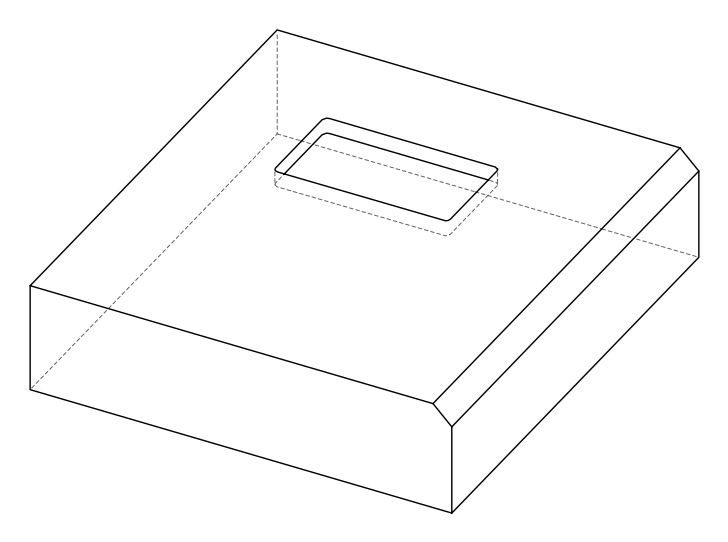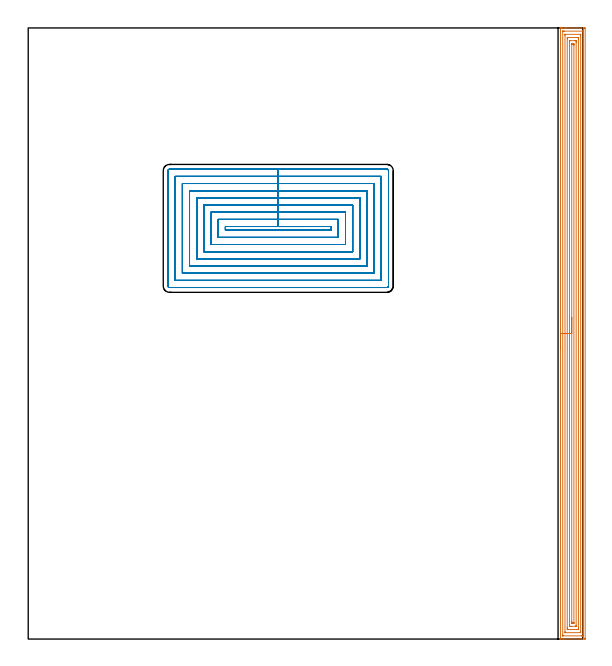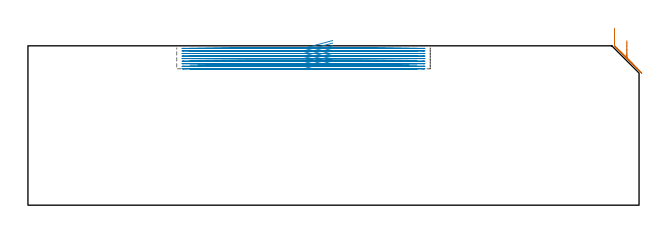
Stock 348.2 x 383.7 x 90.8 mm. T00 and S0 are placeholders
(PLAN: 2 operations, 1 tool changes, 65.6 min)
(1 AREA_MILL | FG_CHAMFER_SURFACE | UGT0205_001 | 18.67 min | 46086 mm3)
(2 MILL_RECTANGULAR_POCKET | POCKET_RECTANGULAR_STRAIGHT | UGT0201_124 | Follow Part, ap 1.5, ae 75% | 46.88 min | 151766 mm3)
(TOOL UGT0205_001 | Chamfer Mill 20 x 3 x 45 deg. | D20 FL50 Z2)
(TOOL UGT0201_124 | Carbide End Mill 6.0 | D6 FL15 Z4)
(OP 1 AREA_MILL)
G17 G21 G94 G90
T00 M6
G54
G17 G0 G90 X334.2 Y181.85 S1061 M3
G43 Z100.8 H0
G94 G1 Y181.888 Z99.928 F250.
Y182.002 Z99.063
Y182.191 Z98.212
Y182.453 Z97.38
Y182.787 Z96.574
Y183.19 Z95.8
Y183.658 Z95.064
Y184.19 Z94.372
Y184.779 Z93.729
Y185.422 Z93.139
Y186.114 Z92.608
Y186.85 Z92.14
Y187.624 Z91.737
Y188.43 Z91.403
Y189.262 Z91.141
Y190.113 Z90.952
Y190.978 Z90.838
Y191.85 Z90.8
Y383.525
X334.203 Y383.69 Z90.788
X334.261 Y383.693 Z90.731
X334.676 Y383.7 Z90.324
X335.003 Z89.996
X335.701 Z89.294
X336.943 Z88.054
X337.487 Z87.508
X338.107 Z86.888
X349.091 Z75.906
X349.365 Y383.698 Z75.632
X349.692 Y383.69 Z75.306
X349.699 Y383.364 Z75.299
Y0.621 Z75.301
X349.694 Y0.019 Z75.304
X349.692 Y0.007 Z75.306
X349.091 Y0. Z75.906
X337.487 Z87.508
X336.05 Z88.946
X335.701 Z89.294
X334.676 Z90.324
X334.263 Z90.728
X334.229 Z90.762
X334.203 Y0.009 Z90.788
X334.2 Y0.174 Z90.8
Y191.85
X335.614 Z89.386
Y381.378
X335.615 Y381.466 Z89.385
X335.619 Y381.639 Z89.381
X335.621 Y381.684 Z89.379
X335.628 Y381.691 Z89.372
X335.651 Y381.694 Z89.349
X335.701 Y381.697 Z89.299
X336.186 Y381.7 Z88.814
X336.594 Z88.406
X348.199 Y381.699 Z76.801
X348.257 Y381.698 Z76.743
X348.273 Y381.695 Z76.727
X348.277 Y381.692 Z76.723
X348.279 Y381.668 Z76.721
X348.283 Y381.553 Z76.717
X348.285 Y381.379 Z76.715
X348.286 Y381.291 Z76.714
Y2.322
X348.285 Y2.234 Z76.715
X348.281 Y2.061 Z76.719
X348.279 Y2.016 Z76.721
X348.272 Y2.009 Z76.728
X348.249 Y2.006 Z76.751
X348.199 Y2.003 Z76.801
X347.714 Y2. Z77.286
X347.306 Z77.694
X335.701 Y2.001 Z89.299
X335.643 Y2.002 Z89.357
X335.627 Y2.005 Z89.373
X335.623 Y2.008 Z89.377
X335.621 Y2.032 Z89.379
X335.617 Y2.147 Z89.383
X335.614 Y2.496 Z89.386
Y191.85
X337.028 Z87.972
X337.029 Y379.069 Z87.971
X337.03 Y379.504 Z87.97
X337.032 Y379.619 Z87.968
X337.035 Y379.673 Z87.965
X337.044 Y379.69 Z87.956
X337.096 Y379.693 Z87.904
X337.292 Y379.699 Z87.708
X346.609 Y379.7 Z78.391
X346.739 Y379.698 Z78.261
X346.843 Y379.692 Z78.157
X346.866 Y379.688 Z78.134
X346.868 Y379.682 Z78.132
X346.87 Y379.657 Z78.13
X346.871 Y379.504 Z78.129
X346.872 Y379.046 Z78.128
X346.871 Y4.631 Z78.129
X346.87 Y4.196 Z78.13
X346.868 Y4.081 Z78.132
X346.865 Y4.027 Z78.135
X346.856 Y4.01 Z78.144
X346.804 Y4.007 Z78.196
X346.608 Y4.001 Z78.392
X337.291 Y4. Z87.709
X337.161 Y4.002 Z87.839
X337.057 Y4.008 Z87.943
X337.034 Y4.012 Z87.966
X337.032 Y4.018 Z87.968
X337.03 Y4.043 Z87.97
X337.029 Y4.196 Z87.971
X337.028 Y4.654 Z87.972
Y191.85
X338.443 Z86.557
Y376.823
X338.449 Y377.647 Z86.551
X338.457 Y377.69 Z86.543
X338.506 Y377.695 Z86.494
X338.615 Y377.698 Z86.385
X338.834 Y377.7 Z86.166
X339.272 Z85.728
X345.073 Z79.927
X345.288 Y377.698 Z79.712
X345.394 Y377.695 Z79.606
X345.443 Y377.69 Z79.557
X345.45 Y377.658 Z79.55
X345.457 Y376.887 Z79.543
Y376.823
Y6.877
X345.451 Y6.053 Z79.549
X345.443 Y6.01 Z79.557
X345.394 Y6.005 Z79.606
X345.285 Y6.002 Z79.715
X345.066 Y6. Z79.934
X344.628 Z80.372
X338.827 Z86.173
X338.612 Y6.002 Z86.388
X338.506 Y6.005 Z86.494
X338.457 Y6.01 Z86.543
X338.45 Y6.042 Z86.55
X338.443 Y6.813 Z86.557
Y6.877
Y191.85
X339.857 Z85.143
Y375.036
X339.858 Y375.343 Z85.142
X339.863 Y375.652 Z85.137
X339.864 Y375.686 Z85.136
X339.876 Y375.69 Z85.124
X339.916 Y375.695 Z85.084
X339.999 Y375.698 Z85.001
X340.165 Y375.7 Z84.835
X340.394 Z84.606
X343.072 Z81.928
X343.735 Y375.698 Z81.265
X343.969 Y375.696 Z81.031
X344.026 Y375.69 Z80.974
X344.036 Y375.674 Z80.964
X344.039 Y375.626 Z80.961
X344.042 Y375.036 Z80.958
X344.043 Y374.728 Z80.957
Y8.664
X344.042 Y8.357 Z80.958
X344.037 Y8.048 Z80.963
X344.036 Y8.014 Z80.964
X344.024 Y8.01 Z80.976
X343.984 Y8.005 Z81.016
X343.901 Y8.002 Z81.099
X343.735 Y8. Z81.265
X343.506 Z81.494
X340.828 Z84.172
X340.165 Y8.002 Z84.835
X339.931 Y8.004 Z85.069
X339.874 Y8.01 Z85.126
X339.864 Y8.026 Z85.136
X339.861 Y8.074 Z85.139
X339.858 Y8.664 Z85.142
X339.857 Y8.972 Z85.143
Y191.85
X341.271 Z83.729
X341.272 Y373.249 Z83.728
X341.274 Y373.589 Z83.726
X341.276 Y373.673 Z83.724
X341.277 Y373.686 Z83.723
X341.296 Y373.69 Z83.704
X341.35 Y373.695 Z83.65
X341.5 Y373.699 Z83.5
X341.95 Y373.7 Z83.05
X342.394 Y373.698 Z82.606
X342.58 Y373.692 Z82.42
X342.62 Y373.69 Z82.38
X342.623 Y373.622 Z82.377
X342.627 Y373.465 Z82.373
X342.628 Y373.249 Z82.372
X342.629 Y372.569 Z82.371
X342.628 Y10.451 Z82.372
X342.626 Y10.111 Z82.374
X342.624 Y10.027 Z82.376
X342.623 Y10.014 Z82.377
X342.604 Y10.01 Z82.396
X342.55 Y10.005 Z82.45
X342.4 Y10.001 Z82.6
X341.95 Y10. Z83.05
X341.506 Y10.002 Z83.494
X341.32 Y10.008 Z83.68
X341.28 Y10.01 Z83.72
X341.277 Y10.078 Z83.723
X341.273 Y10.235 Z83.727
X341.272 Y10.451 Z83.728
X341.271 Y11.13 Z83.729
Y191.85
Y192.722 Z83.767
Y193.586 Z83.881
Y194.438 Z84.07
Y195.27 Z84.332
Y196.076 Z84.666
Y196.85 Z85.069
Y197.586 Z85.537
Y198.278 Z86.068
Y198.921 Z86.658
Y199.51 Z87.301
Y200.041 Z87.993
Y200.51 Z88.729
Y200.913 Z89.503
Y201.247 Z90.309
Y201.509 Z91.141
Y201.698 Z91.992
Y201.812 Z92.857
Y201.85 Z93.729
G0 Z100.8
M5
M2
(OP 2 MILL_RECTANGULAR_POCKET)
G17 G21 G94 G90
T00 M6
G54
G17 G0 G90 X173.628 Y259. S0 M3
G43 Z100.8 H0
Z93.8
G94 G1 X157. Z89.344 F250.
X123.8 F500.
Y256.7
X190.2
Y259.
X157.
Y263.5
X119.3
Y252.2
X194.7
Y263.5
X157.
Y268.
X114.8
Y247.7
X199.2
Y268.
X157.
Y272.5
X110.3
Y243.2
X203.7
Y272.5
X157.
Y277.
X105.8
Y238.7
X208.2
Y277.
X157.
Y281.5
X101.3
Y234.2
X212.7
Y281.5
X157.
Y286.
X96.8
Y229.7
X217.2
Y286.
X157.
Y290.5
X92.3
Y225.2
X221.7
Y290.5
X157.
Y295.
X88.7
G3 X87.8 Y294.1 R0.9
G1 Y221.6
G3 X88.7 Y220.7 R0.9
G1 X225.3
G3 X226.2 Y221.6 R0.9
G1 Y294.1
G3 X225.3 Y295. R0.9
G1 X157.
X156.
G0 X173.628 Y259. Z92.344
G1 X157. Z87.889 F250.
X123.8 F500.
Y256.7
X190.2
Y259.
X157.
Y263.5
X119.3
Y252.2
X194.7
Y263.5
X157.
Y268.
X114.8
Y247.7
X199.2
Y268.
X157.
Y272.5
X110.3
Y243.2
X203.7
Y272.5
X157.
Y277.
X105.8
Y238.7
X208.2
Y277.
X157.
Y281.5
X101.3
Y234.2
X212.7
Y281.5
X157.
Y286.
X96.8
Y229.7
X217.2
Y286.
X157.
Y290.5
X92.3
Y225.2
X221.7
Y290.5
X157.
Y295.
X88.7
G3 X87.8 Y294.1 R0.9
G1 Y221.6
G3 X88.7 Y220.7 R0.9
G1 X225.3
G3 X226.2 Y221.6 R0.9
G1 Y294.1
G3 X225.3 Y295. R0.9
G1 X157.
X156.
G0 X173.628 Y259. Z90.889
G1 X157. Z86.433 F250.
X123.8 F500.
Y256.7
X190.2
Y259.
X157.
Y263.5
X119.3
Y252.2
X194.7
Y263.5
X157.
Y268.
X114.8
Y247.7
X199.2
Y268.
X157.
Y272.5
X110.3
Y243.2
X203.7
Y272.5
X157.
Y277.
X105.8
Y238.7
X208.2
Y277.
X157.
Y281.5
X101.3
Y234.2
X212.7
Y281.5
X157.
Y286.
X96.8
Y229.7
X217.2
Y286.
X157.
Y290.5
X92.3
Y225.2
X221.7
Y290.5
X157.
Y295.
X88.7
G3 X87.8 Y294.1 R0.9
G1 Y221.6
G3 X88.7 Y220.7 R0.9
G1 X225.3
G3 X226.2 Y221.6 R0.9
G1 Y294.1
G3 X225.3 Y295. R0.9
G1 X157.
X156.
G0 X173.628 Y259. Z89.433
G1 X157. Z84.978 F250.
X123.8 F500.
Y256.7
X190.2
Y259.
X157.
Y263.5
X119.3
Y252.2
X194.7
Y263.5
X157.
Y268.
X114.8
Y247.7
X199.2
Y268.
X157.
Y272.5
X110.3
Y243.2
X203.7
Y272.5
X157.
Y277.
X105.8
Y238.7
X208.2
Y277.
X157.
Y281.5
X101.3
Y234.2
X212.7
Y281.5
X157.
Y286.
X96.8
Y229.7
X217.2
Y286.
X157.
Y290.5
X92.3
Y225.2
X221.7
Y290.5
X157.
Y295.
X88.7
G3 X87.8 Y294.1 R0.9
G1 Y221.6
G3 X88.7 Y220.7 R0.9
G1 X225.3
G3 X226.2 Y221.6 R0.9
G1 Y294.1
G3 X225.3 Y295. R0.9
G1 X157.
X156.
G0 X173.628 Y259. Z87.978
G1 X157. Z83.522 F250.
X123.8 F500.
Y256.7
X190.2
Y259.
X157.
Y263.5
X119.3
Y252.2
X194.7
Y263.5
X157.
Y268.
X114.8
Y247.7
X199.2
Y268.
X157.
Y272.5
X110.3
Y243.2
X203.7
Y272.5
X157.
Y277.
X105.8
Y238.7
X208.2
Y277.
X157.
Y281.5
X101.3
Y234.2
X212.7
Y281.5
X157.
Y286.
X96.8
Y229.7
X217.2
Y286.
X157.
Y290.5
X92.3
Y225.2
X221.7
Y290.5
X157.
Y295.
X88.7
G3 X87.8 Y294.1 R0.9
G1 Y221.6
G3 X88.7 Y220.7 R0.9
G1 X225.3
G3 X226.2 Y221.6 R0.9
G1 Y294.1
G3 X225.3 Y295. R0.9
G1 X157.
X156.
G0 X173.628 Y259. Z86.522
G1 X157. Z82.067 F250.
X123.8 F500.
Y256.7
X190.2
Y259.
X157.
Y263.5
X119.3
Y252.2
X194.7
Y263.5
X157.
Y268.
X114.8
Y247.7
X199.2
Y268.
X157.
Y272.5
X110.3
Y243.2
X203.7
Y272.5
X157.
Y277.
X105.8
Y238.7
X208.2
Y277.
X157.
Y281.5
X101.3
Y234.2
X212.7
Y281.5
X157.
Y286.
X96.8
Y229.7
X217.2
Y286.
X157.
Y290.5
X92.3
Y225.2
X221.7
Y290.5
X157.
Y295.
X88.7
G3 X87.8 Y294.1 R0.9
G1 Y221.6
G3 X88.7 Y220.7 R0.9
G1 X225.3
G3 X226.2 Y221.6 R0.9
G1 Y294.1
G3 X225.3 Y295. R0.9
G1 X157.
X156.
G0 X173.628 Y259. Z85.067
G1 X157. Z80.611 F250.
X123.8 F500.
Y256.7
X190.2
Y259.
X157.
Y263.5
X119.3
Y252.2
X194.7
Y263.5
X157.
Y268.
X114.8
Y247.7
X199.2
Y268.
X157.
Y272.5
X110.3
Y243.2
X203.7
Y272.5
X157.
Y277.
X105.8
Y238.7
X208.2
Y277.
X157.
Y281.5
X101.3
Y234.2
X212.7
Y281.5
X157.
Y286.
X96.8
Y229.7
X217.2
Y286.
X157.
Y290.5
X92.3
Y225.2
X221.7
Y290.5
X157.
Y295.
X88.7
G3 X87.8 Y294.1 R0.9
G1 Y221.6
G3 X88.7 Y220.7 R0.9
G1 X225.3
G3 X226.2 Y221.6 R0.9
G1 Y294.1
G3 X225.3 Y295. R0.9
G1 X157.
X156.
G0 X173.628 Y259. Z83.611
G1 X157. Z79.156 F250.
X123.8 F500.
Y256.7
X190.2
Y259.
X157.
Y263.5
X119.3
Y252.2
X194.7
Y263.5
X157.
Y268.
X114.8
Y247.7
X199.2
Y268.
X157.
Y272.5
X110.3
Y243.2
X203.7
Y272.5
X157.
Y277.
X105.8
Y238.7
X208.2
Y277.
X157.
Y281.5
X101.3
Y234.2
X212.7
Y281.5
X157.
Y286.
X96.8
Y229.7
X217.2
Y286.
X157.
Y290.5
X92.3
Y225.2
X221.7
Y290.5
X157.
Y295.
X88.7
G3 X87.8 Y294.1 R0.9
G1 Y221.6
G3 X88.7 Y220.7 R0.9
G1 X225.3
G3 X226.2 Y221.6 R0.9
G1 Y294.1
G3 X225.3 Y295. R0.9
G1 X157.
X156.
G0 X173.628 Y259. Z82.156
G1 X157. Z77.7 F250.
X123.8 F500.
Y256.7
X190.2
Y259.
X157.
Y263.5
X119.3
Y252.2
X194.7
Y263.5
X157.
Y268.
X114.8
Y247.7
X199.2
Y268.
X157.
Y272.5
X110.3
Y243.2
X203.7
Y272.5
X157.
Y277.
X105.8
Y238.7
X208.2
Y277.
X157.
Y281.5
X101.3
Y234.2
X212.7
Y281.5
X157.
Y286.
X96.8
Y229.7
X217.2
Y286.
X157.
Y290.5
X92.3
Y225.2
X221.7
Y290.5
X157.
Y295.
X88.7
G3 X87.8 Y294.1 R0.9
G1 Y221.6
G3 X88.7 Y220.7 R0.9
G1 X225.3
G3 X226.2 Y221.6 R0.9
G1 Y294.1
G3 X225.3 Y295. R0.9
G1 X157.
X156.
G0 Z100.8
M5
M2
